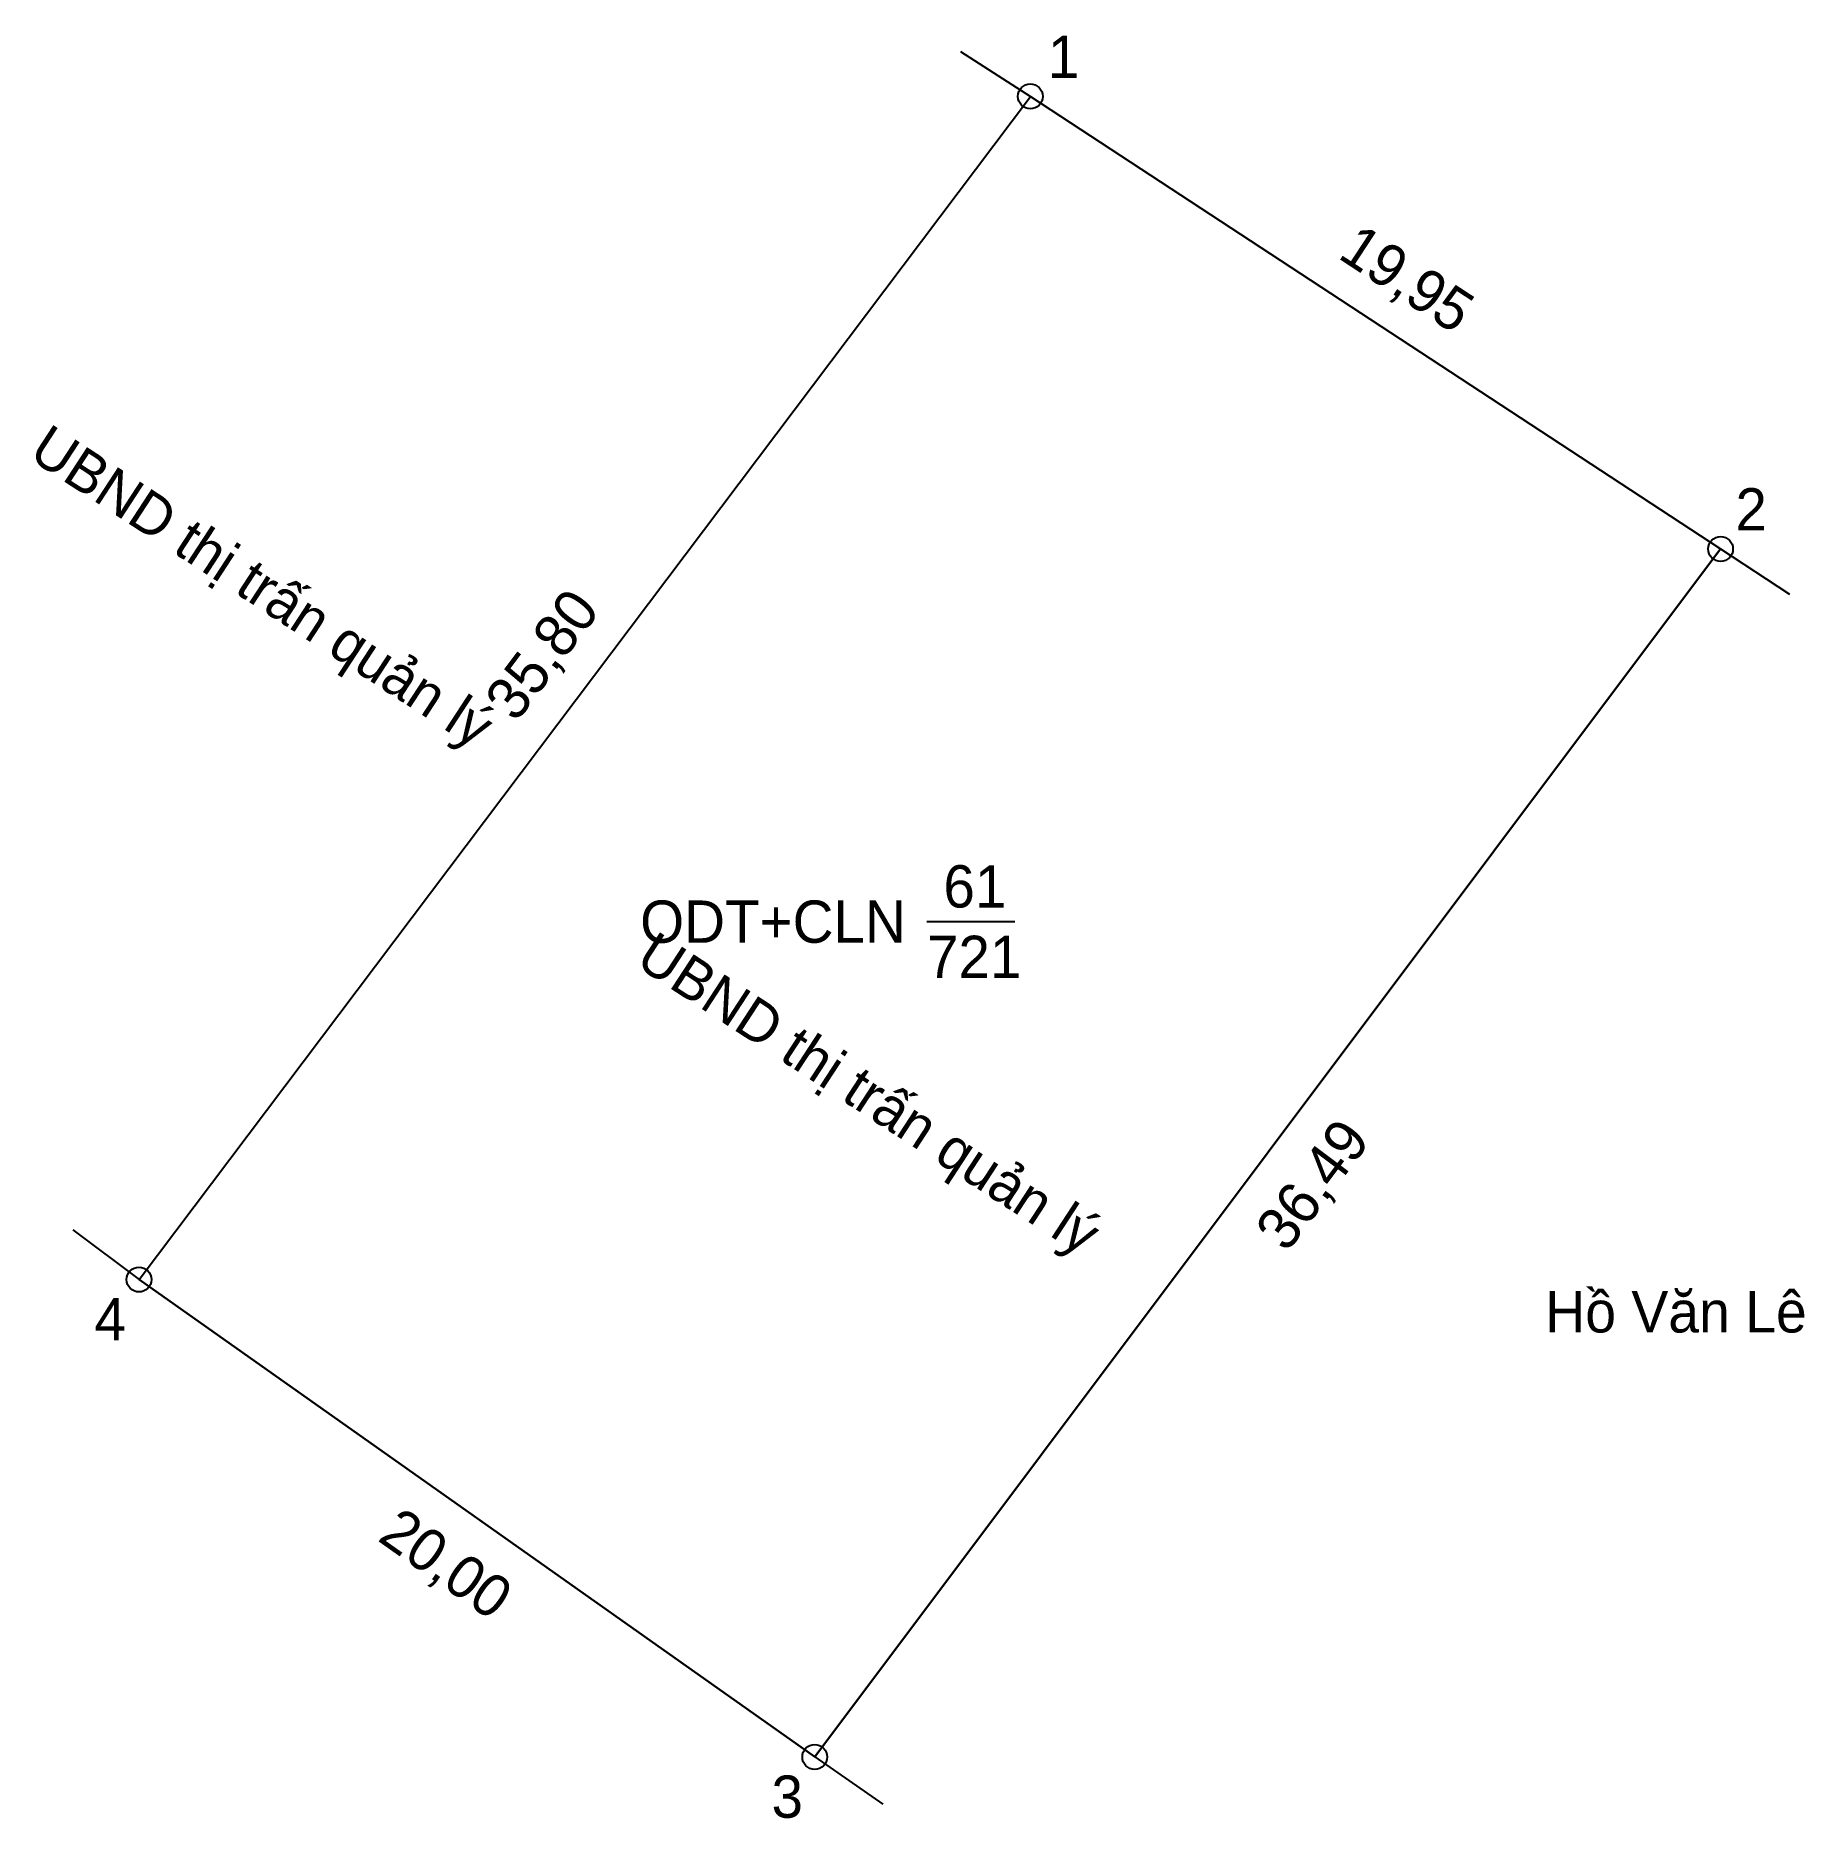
# Model space of a CAD drawing. Extents: x 535633.5 to 535676.2, y 1839172.9 to 1839216.
import ezdxf

# ---------------------------------------------------------------- set-up
doc = ezdxf.new("R2010")
doc.units = 0
for name, color, linetype in [('CanhThua', 7, 'Continuous'), ('ChieuDaiCanhThua', 7, 'Continuous'), ('Level 10', 7, 'Continuous'), ('Level 16', 7, 'Continuous'), ('MocDinhThua', 7, 'Continuous'), ('NhanDiaChinhThua', 7, 'Continuous'), ('SoHieuDinhThua', 7, 'Continuous')]:
    doc.layers.add(name, color=color, linetype=linetype)

msp = doc.modelspace()

# ---------------------------------------------------------------- linework, layer by layer
at = {"layer": 'CanhThua'}
for p, q in [((535635.98, 1839185.89), (535657.52, 1839214.49)), ((535657.52, 1839214.49), (535674.2, 1839203.55)), ((535674.2, 1839203.55), (535652.31, 1839174.35)), ((535652.31, 1839174.35), (535635.98, 1839185.89))]:
    msp.add_line(p, q, dxfattribs=at)
at = {"layer": 'Level 10'}
for p, q in [((535655.835, 1839215.577), (535657.52, 1839214.49)), ((535635.98, 1839185.89), (535657.52, 1839214.49)), ((535657.52, 1839214.49), (535674.2, 1839203.55)), ((535652.31, 1839174.35), (535674.2, 1839203.55)), ((535674.2, 1839203.55), (535675.865, 1839202.459)), ((535634.38, 1839187.089), (535635.98, 1839185.89)), ((535635.98, 1839185.89), (535652.31, 1839174.35)), ((535652.31, 1839174.35), (535653.954, 1839173.208))]:
    msp.add_line(p, q, dxfattribs=at)
at = {"layer": 'MocDinhThua'}
for centre in [(535657.52, 1839214.49), (535674.2, 1839203.55), (535635.98, 1839185.89), (535652.31, 1839174.35)]:
    msp.add_circle(centre, 0.3, dxfattribs=at)
at = {"layer": 'NhanDiaChinhThua'}
msp.add_line((535655.022, 1839194.542), (535657.142, 1839194.542), dxfattribs=at)

# ---------------------------------------------------------------- texts
at = {"layer": 'ChieuDaiCanhThua'}
for s, rotation, p in [('19,95', 326.7401, (535664.919, 1839210.602)), ('35,80', 53.0149, (535645.093, 1839199.331)), ('36,49', 53.1427, (535663.716, 1839186.516)), ('20,00', 324.7521, (535641.715, 1839179.598))]:
    msp.add_text(s, height=1.0223, rotation=rotation, dxfattribs=at).set_placement(p)
at = {"layer": 'Level 16'}
for p in [(535633.277, 1839205.762), (535647.937, 1839193.502)]:
    msp.add_text('UBND thị trấn quản lý', height=1.00002, rotation=326.8833, dxfattribs=at).set_placement(p)
msp.add_text('Hồ Văn Lê', height=1, dxfattribs=at).set_placement((535669.964, 1839184.61))
at = {"layer": 'NhanDiaChinhThua'}
for s, p in [('61', (535655.419, 1839194.883)), ('ODT+CLN', (535648.091, 1839194.031)), ('721', (535655.022, 1839193.179))]:
    msp.add_text(s, height=1.0223, dxfattribs=at).set_placement(p)
at = {"layer": 'SoHieuDinhThua'}
for s, p in [('1', (535657.943, 1839214.936)), ('2', (535674.559, 1839203.997)), ('4', (535634.902, 1839184.422)), ('3', (535651.266, 1839172.88))]:
    msp.add_text(s, height=1.022, dxfattribs=at).set_placement(p)

doc.saveas('drawing.dxf')
